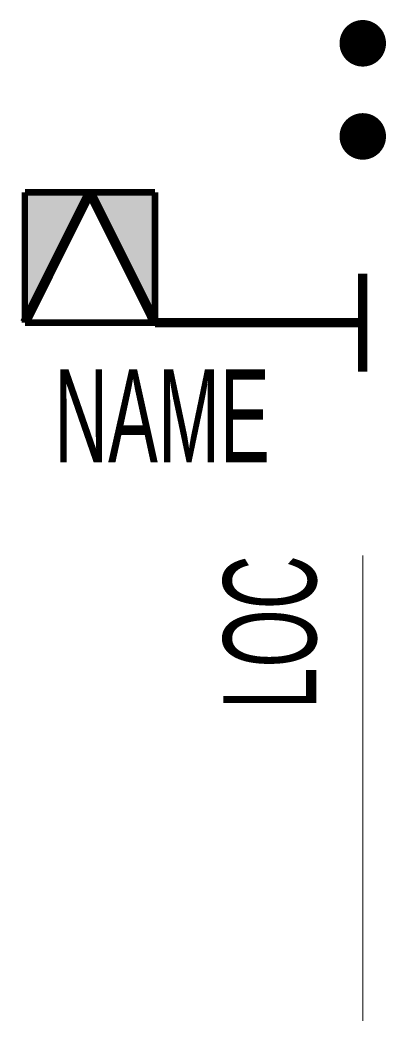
# Model space of a CAD drawing. Extents: x -3.7 to 0.2, y -10 to 0.8.
import ezdxf
from ezdxf.enums import TextEntityAlignment as Align

# ---------------------------------------------------------------- set-up
doc = ezdxf.new("R2010")
doc.units = 0
doc.layers.get('0').update_dxf_attribs({"linetype": 'CONTINUOUS'})

msp = doc.modelspace()

# ---------------------------------------------------------------- hatches: boundary and pattern name
h = msp.add_hatch(color=3)
h.paths.add_polyline_path([(-2.234, -1.1), (-2.934, -1.1), (-2.234, -2.5)])
h.paths.add_polyline_path([(-2.934, -1.1), (-3.634, -1.1), (-3.634, -2.5)])

# ---------------------------------------------------------------- linework, layer by layer
at = {"color": 3, "lineweight": 0}
msp.add_line((0, -5), (0, -10), dxfattribs=at)
at = {"color": 3}
for points in [[(-0.125, 0.5, 0.25, 0.25, 1), (0.125, 0.5, 0.25, 0.25, 1)], [(-0.125, -0.5, 0.25, 0.25, 1), (0.125, -0.5, 0.25, 0.25, 1)]]:
    msp.add_lwpolyline(points, format="xyseb", close=True, dxfattribs=at)
at = {"color": 3, "lineweight": 0}
for points, const_width in [([(-2.934, -1.1), (-3.634, -2.5)], 0.105), ([(-2.234, -1.1), (-3.634, -1.1)], 0.07), ([(-3.634, -1.1), (-3.634, -2.5)], 0.07), ([(-2.234, -2.5), (-2.934, -1.1)], 0.105), ([(-2.234, -1.1), (-2.234, -2.5)], 0.07), ([(-2.234, -2.5), (-3.634, -2.5)], 0.07), ([(-1.44, -2.5), (-2.234, -2.5)], 0.1), ([(-0.04, -2.5), (-1.44, -2.5)], 0.1)]:
    msp.add_lwpolyline(points, dxfattribs=dict(at, const_width=const_width))
at = {"color": 3}
msp.add_lwpolyline([(0, -1.973, 0.1, 0.1, 0), (0, -3.027, 0.1, 0.1, 0)], format="xyseb", dxfattribs=at)

# ---------------------------------------------------------------- texts
at = {"color": 3, "lineweight": 0, "width": 0.6}
msp.add_attdef('NAME', text='NAME', height=1, dxfattribs=at).set_placement((-1, -4), align=Align.RIGHT)
msp.add_attdef('LOC', text='LOC', height=1, rotation=90, dxfattribs=at).set_placement((-0.5, -5), align=Align.RIGHT)

doc.saveas('drawing.dxf')
